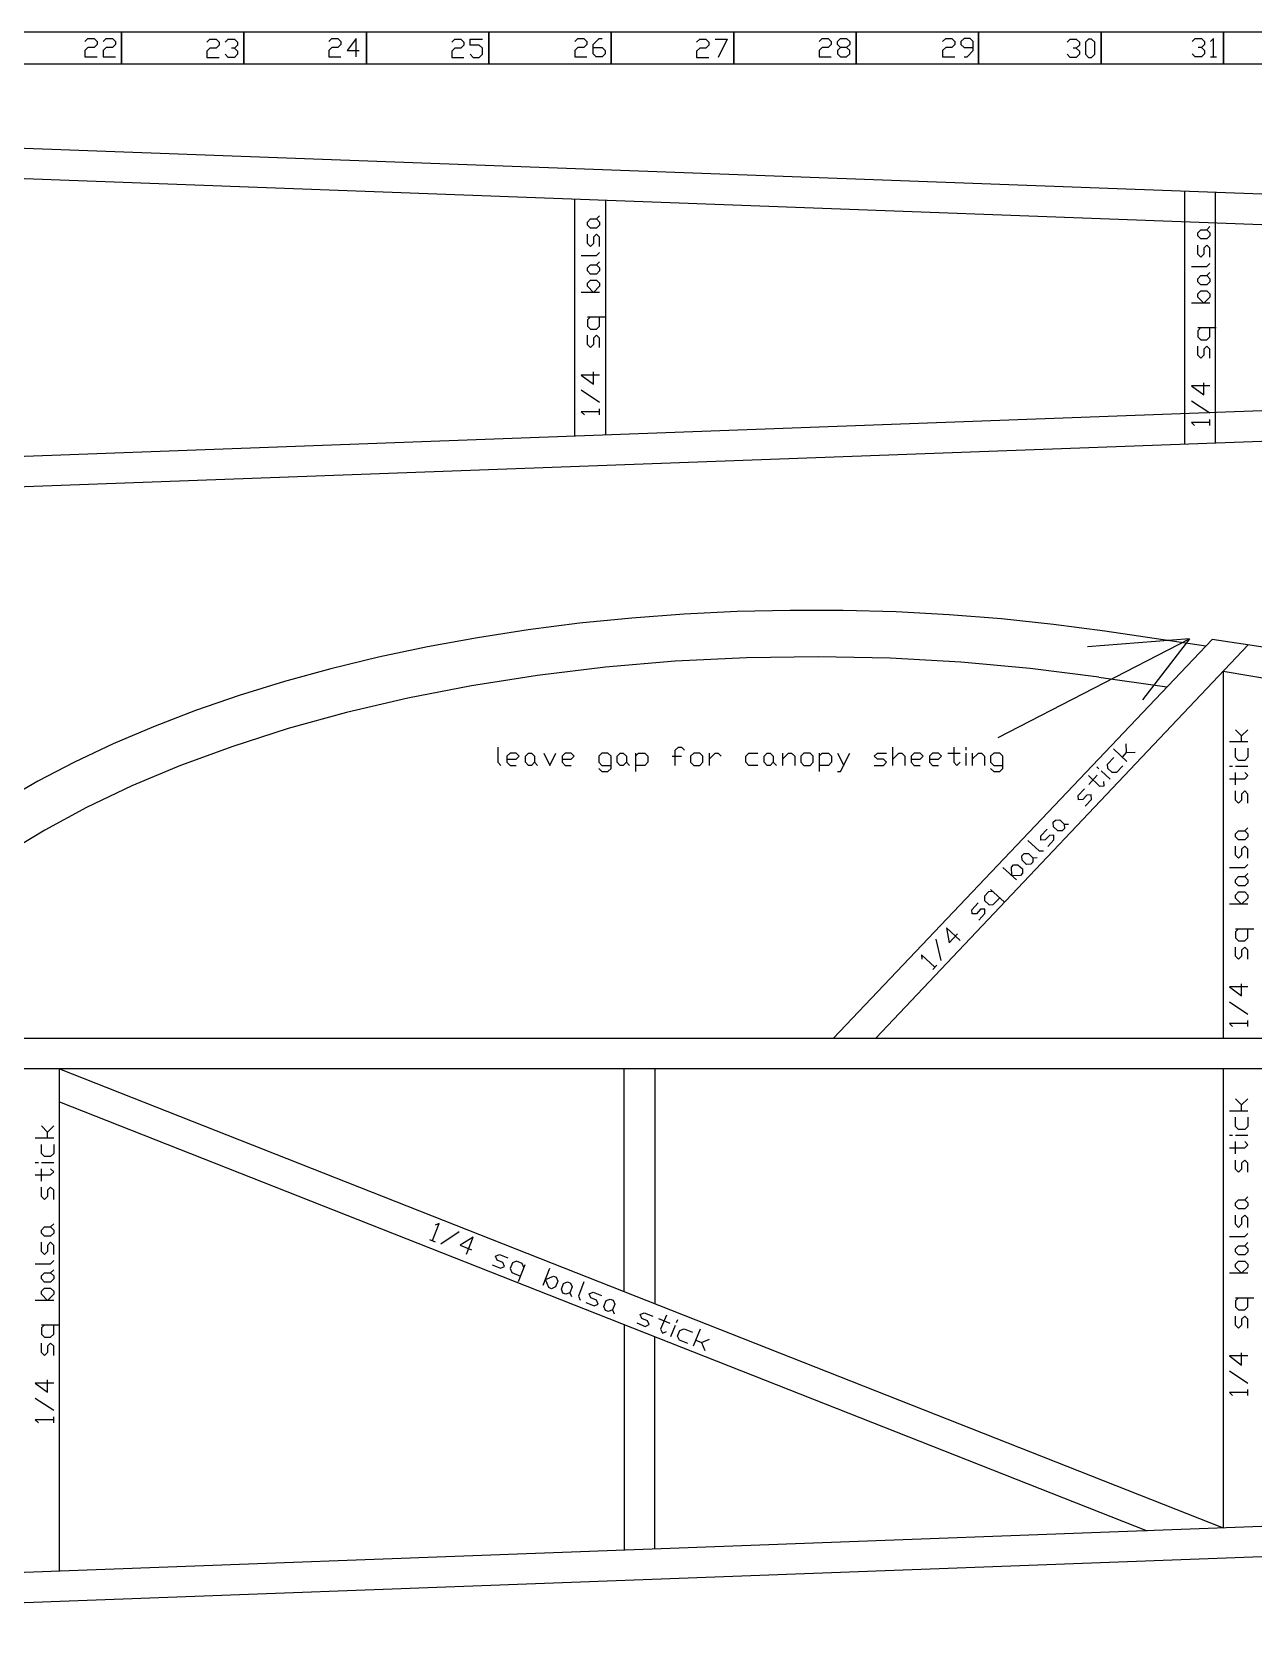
# Model space of a CAD drawing. Extents: x 0 to 102, y 0 to 13.
# Drawn here: x 21.27 to 31.25, y 0.06 to 13.18 of the extents above; entities that cross this region are included whole.
import ezdxf

# ---------------------------------------------------------------- set-up
doc = ezdxf.new("R2010")
doc.units = 0
doc.layers.get('0').update_dxf_attribs({"color": 9, "linetype": 'CONTINUOUS'})

msp = doc.modelspace()

# ---------------------------------------------------------------- linework, layer by layer
at = {"color": 7, "linetype": 'CONTINUOUS'}
for p, q in [((12.219, 12.564, 0), (45.33, 11.339, 0)), ((12.219, 12.314, 0), (48.587, 10.968, 0)), ((25.704, 9.877), (25.704, 11.815)), ((30.683, 11.881), (30.683, 11.631)), ((30.933, 11.872), (30.933, 11.622)), ((25.954, 11.806), (25.954, 9.886)), ((30.683, 11.631), (30.683, 10.06)), ((30.933, 11.622), (30.933, 10.069)), ((48.587, 10.718, 0), (12.219, 9.382, 0)), ((45.33, 10.348, 0), (12.219, 9.132, 0)), ((30.683, 10.06), (30.683, 9.81)), ((30.933, 10.069), (30.933, 9.819)), ((29.161, 7.416), (30.724, 8.222)), ((30.724, 8.222), (29.889, 8.156)), ((30.724, 8.222), (30.34, 7.724)), ((29.983, 7.908), (30.539, 7.829)), ((30.999, 7.957), (31.451, 7.882)), ((30.999, 7.957), (30.999, 4.959)), ((7.021, 4.959, 0), (45.618, 4.959, 0)), ((48.904, 4.709, 0), (7.021, 4.709, 0)), ((21.495, 0.604), (21.495, 4.709)), ((21.495, 4.709), (30.999, 0.959)), ((26.107, 2.889), (26.107, 4.709)), ((26.357, 4.709), (26.357, 2.791)), ((30.999, 4.709), (30.999, 0.959)), ((21.495, 4.44), (30.377, 0.936)), ((26.107, 2.62), (26.107, 0.777)), ((26.357, 0.786), (26.357, 2.519)), ((48.894, 1.628), (13.495, 0.305)), ((45.627, 1.256), (13.495, 0.06))]:
    msp.add_line(p, q, dxfattribs=at)
at = {"color": 7, "linetype": 'CONTINUOUS', "ltscale": 0.25}
for p, q in [((30.856, 8.163), (30.032, 8.285)), ((30.908, 8.217), (27.817, 4.959)), ((31.203, 8.172), (28.161, 4.959)), ((31.359, 8.148), (30.908, 8.217))]:
    msp.add_line(p, q, dxfattribs=at)
at = {"color": 7, "linetype": 'CONTINUOUS', "flags": 128}
for points in [[(21.001, 12.919), (22.001, 12.919), (22.001, 13.178), (21.001, 13.178)], [(22.001, 12.919), (23.001, 12.919), (23.001, 13.178), (22.001, 13.178)], [(23.001, 12.919), (24.001, 12.919), (24.001, 13.178), (23.001, 13.178)], [(24.001, 12.919), (25.001, 12.919), (25.001, 13.178), (24.001, 13.178)], [(25.001, 12.919), (26.001, 12.919), (26.001, 13.178), (25.001, 13.178)], [(26.001, 12.919), (27.001, 12.919), (27.001, 13.178), (26.001, 13.178)], [(27.001, 12.919), (28.001, 12.919), (28.001, 13.178), (27.001, 13.178)], [(28.001, 12.919), (29.001, 12.919), (29.001, 13.178), (28.001, 13.178)], [(29.001, 12.919), (30.001, 12.919), (30.001, 13.178), (29.001, 13.178)], [(30.001, 12.919), (31.001, 12.919), (31.001, 13.178), (30.001, 13.178)], [(31.001, 12.919), (32.001, 12.919), (32.001, 13.178), (31.001, 13.178)]]:
    msp.add_lwpolyline(points, close=True, dxfattribs=at)
at = {"linetype": 'BYBLOCK', "flags": 128}
for points in [[(21.702, 13.102), (21.727, 13.127), (21.777, 13.127), (21.802, 13.102), (21.802, 13.077), (21.777, 13.052), (21.727, 13.052), (21.702, 13.027), (21.702, 12.977), (21.802, 12.977)], [(21.852, 13.102), (21.877, 13.127), (21.927, 13.127), (21.952, 13.102), (21.952, 13.077), (21.927, 13.052), (21.877, 13.052), (21.852, 13.027), (21.852, 12.977), (21.952, 12.977)], [(22.698, 13.097), (22.723, 13.122), (22.773, 13.122), (22.798, 13.097), (22.798, 13.072), (22.773, 13.047), (22.723, 13.047), (22.698, 13.022), (22.698, 12.972), (22.798, 12.972)], [(22.848, 13.097), (22.873, 13.122), (22.923, 13.122), (22.948, 13.097), (22.948, 13.072), (22.923, 13.047), (22.898, 13.047)], [(23.693, 13.102), (23.718, 13.127), (23.768, 13.127), (23.793, 13.102), (23.793, 13.077), (23.768, 13.052), (23.718, 13.052), (23.693, 13.027), (23.693, 12.977), (23.793, 12.977)], [(23.918, 12.977), (23.918, 13.127), (23.843, 13.027), (23.943, 13.027)], [(24.698, 13.097), (24.723, 13.122), (24.773, 13.122), (24.798, 13.097), (24.798, 13.072), (24.773, 13.047), (24.723, 13.047), (24.698, 13.022), (24.698, 12.972), (24.798, 12.972)], [(24.848, 12.997), (24.873, 12.972), (24.923, 12.972), (24.948, 12.997), (24.948, 13.047), (24.923, 13.072), (24.848, 13.072), (24.848, 13.122), (24.948, 13.122)], [(25.702, 13.102), (25.727, 13.127), (25.777, 13.127), (25.802, 13.102), (25.802, 13.077), (25.777, 13.052), (25.727, 13.052), (25.702, 13.027), (25.702, 12.977), (25.802, 12.977)], [(25.852, 13.052), (25.927, 13.052), (25.952, 13.027), (25.952, 13.002), (25.927, 12.977), (25.877, 12.977), (25.852, 13.002), (25.852, 13.077), (25.902, 13.127), (25.927, 13.127)], [(26.698, 13.097), (26.723, 13.122), (26.773, 13.122), (26.798, 13.097), (26.798, 13.072), (26.773, 13.047), (26.723, 13.047), (26.698, 13.022), (26.698, 12.972), (26.798, 12.972)], [(26.848, 13.122), (26.948, 13.122), (26.873, 12.972)], [(27.698, 13.102), (27.723, 13.127), (27.773, 13.127), (27.798, 13.102), (27.798, 13.077), (27.773, 13.052), (27.723, 13.052), (27.698, 13.027), (27.698, 12.977), (27.798, 12.977)], [(27.873, 12.977), (27.923, 12.977), (27.948, 13.002), (27.948, 13.027), (27.923, 13.052), (27.873, 13.052), (27.848, 13.077), (27.848, 13.102), (27.873, 13.127), (27.923, 13.127), (27.948, 13.102), (27.948, 13.077), (27.923, 13.052)], [(28.707, 13.102), (28.732, 13.127), (28.782, 13.127), (28.807, 13.102), (28.807, 13.077), (28.782, 13.052), (28.732, 13.052), (28.707, 13.027), (28.707, 12.977), (28.807, 12.977)], [(28.882, 12.977), (28.907, 12.977), (28.957, 13.027), (28.957, 13.102), (28.932, 13.127), (28.882, 13.127), (28.857, 13.102), (28.857, 13.077), (28.882, 13.052), (28.957, 13.052)], [(29.724, 13.097), (29.749, 13.122), (29.799, 13.122), (29.824, 13.097), (29.824, 13.072), (29.799, 13.047), (29.774, 13.047)], [(29.899, 12.972), (29.924, 12.972), (29.949, 12.997), (29.949, 13.097), (29.924, 13.122), (29.899, 13.122), (29.874, 13.097), (29.874, 12.997), (29.899, 12.972)], [(30.745, 13.102), (30.77, 13.127), (30.82, 13.127), (30.845, 13.102), (30.845, 13.077), (30.82, 13.052), (30.795, 13.052)], [(30.92, 12.977), (30.92, 13.127), (30.895, 13.102)], [(22.923, 13.047), (22.948, 13.022), (22.948, 12.997), (22.923, 12.972), (22.873, 12.972), (22.848, 12.997)], [(27.873, 13.052), (27.848, 13.027), (27.848, 13.002), (27.873, 12.977)], [(29.799, 13.047), (29.824, 13.022), (29.824, 12.997), (29.799, 12.972), (29.749, 12.972), (29.724, 12.997)], [(30.82, 13.052), (30.845, 13.027), (30.845, 13.002), (30.82, 12.977), (30.77, 12.977), (30.745, 13.002)], [(30.895, 12.977), (30.945, 12.977)], [(25.881, 11.652), (25.906, 11.627), (25.906, 11.602), (25.881, 11.577), (25.831, 11.577), (25.806, 11.602), (25.806, 11.627), (25.831, 11.652), (25.881, 11.652), (25.906, 11.677)], [(30.865, 11.564), (30.89, 11.539), (30.89, 11.514), (30.865, 11.489), (30.815, 11.489), (30.79, 11.514), (30.79, 11.539), (30.815, 11.564), (30.865, 11.564), (30.89, 11.589)], [(25.906, 11.427), (25.906, 11.502), (25.881, 11.527), (25.856, 11.502), (25.856, 11.452), (25.831, 11.427), (25.806, 11.452), (25.806, 11.527)], [(30.89, 11.339), (30.89, 11.414), (30.865, 11.439), (30.84, 11.414), (30.84, 11.364), (30.815, 11.339), (30.79, 11.364), (30.79, 11.439)], [(25.756, 11.352), (25.881, 11.352), (25.906, 11.377)], [(25.881, 11.277), (25.906, 11.252), (25.906, 11.227), (25.881, 11.202), (25.831, 11.202), (25.806, 11.227), (25.806, 11.252), (25.831, 11.277), (25.881, 11.277), (25.906, 11.302)], [(30.74, 11.264), (30.865, 11.264), (30.89, 11.289)], [(25.856, 11.052), (25.806, 11.102), (25.806, 11.127), (25.831, 11.152), (25.881, 11.152), (25.906, 11.127), (25.906, 11.102), (25.856, 11.052)], [(30.865, 11.189), (30.89, 11.164), (30.89, 11.139), (30.865, 11.114), (30.815, 11.114), (30.79, 11.139), (30.79, 11.164), (30.815, 11.189), (30.865, 11.189), (30.89, 11.214)], [(25.906, 11.052), (25.756, 11.052)], [(30.84, 10.964), (30.79, 11.014), (30.79, 11.039), (30.815, 11.064), (30.865, 11.064), (30.89, 11.039), (30.89, 11.014), (30.84, 10.964)], [(30.89, 10.964), (30.74, 10.964)], [(25.831, 10.852), (25.806, 10.827), (25.806, 10.777), (25.831, 10.752), (25.881, 10.752), (25.906, 10.777), (25.906, 10.852)], [(25.806, 10.852), (25.956, 10.852)], [(30.815, 10.764), (30.79, 10.739), (30.79, 10.689), (30.815, 10.664), (30.865, 10.664), (30.89, 10.689), (30.89, 10.764)], [(30.79, 10.764), (30.94, 10.764)], [(25.906, 10.602), (25.906, 10.677), (25.881, 10.702), (25.856, 10.677), (25.856, 10.627), (25.831, 10.602), (25.806, 10.627), (25.806, 10.702)], [(30.89, 10.514), (30.89, 10.589), (30.865, 10.614), (30.84, 10.589), (30.84, 10.539), (30.815, 10.514), (30.79, 10.539), (30.79, 10.614)], [(25.906, 10.377), (25.756, 10.377), (25.856, 10.302), (25.856, 10.402)], [(25.906, 10.152), (25.756, 10.252)], [(30.89, 10.289), (30.74, 10.289), (30.84, 10.214), (30.84, 10.314)], [(25.906, 10.052), (25.906, 10.102)], [(30.89, 10.064), (30.74, 10.164)], [(25.906, 10.077), (25.756, 10.077), (25.781, 10.052)], [(30.89, 9.989), (30.74, 9.989), (30.765, 9.964)], [(30.89, 9.964), (30.89, 10.014)], [(31.149, 7.379), (31.149, 7.429), (31.099, 7.479)], [(31.149, 7.429), (31.199, 7.479)], [(30.176, 7.255), (30.21, 7.292), (30.207, 7.363)], [(31.199, 7.379), (31.049, 7.379)], [(25.074, 7.338), (25.074, 7.213), (25.099, 7.188)], [(25.149, 7.238), (25.224, 7.238), (25.249, 7.263), (25.224, 7.288), (25.174, 7.288), (25.149, 7.263), (25.149, 7.213), (25.174, 7.188), (25.224, 7.188)], [(25.374, 7.213), (25.349, 7.188), (25.324, 7.188), (25.299, 7.213), (25.299, 7.263), (25.324, 7.288), (25.349, 7.288), (25.374, 7.263), (25.374, 7.213), (25.399, 7.188)], [(25.449, 7.288), (25.499, 7.188), (25.549, 7.288)], [(25.599, 7.238), (25.674, 7.238), (25.699, 7.263), (25.674, 7.288), (25.624, 7.288), (25.599, 7.263), (25.599, 7.213), (25.624, 7.188), (25.674, 7.188)], [(25.899, 7.163), (25.924, 7.138), (25.974, 7.138), (25.999, 7.163), (25.999, 7.263), (25.974, 7.288), (25.924, 7.288), (25.899, 7.263), (25.899, 7.213), (25.924, 7.188), (25.999, 7.188)], [(26.124, 7.213), (26.099, 7.188), (26.074, 7.188), (26.049, 7.213), (26.049, 7.263), (26.074, 7.288), (26.099, 7.288), (26.124, 7.263), (26.124, 7.213), (26.149, 7.188)], [(26.199, 7.288), (26.199, 7.138)], [(26.199, 7.263), (26.224, 7.288), (26.274, 7.288), (26.299, 7.263), (26.299, 7.213), (26.274, 7.188), (26.199, 7.188)], [(26.499, 7.263), (26.574, 7.263)], [(26.524, 7.188), (26.524, 7.313), (26.549, 7.338), (26.574, 7.338), (26.599, 7.313)], [(26.674, 7.188), (26.724, 7.188), (26.749, 7.213), (26.749, 7.263), (26.724, 7.288), (26.674, 7.288), (26.649, 7.263), (26.649, 7.213), (26.674, 7.188)], [(26.799, 7.288), (26.799, 7.188)], [(26.799, 7.238), (26.849, 7.288), (26.874, 7.288), (26.899, 7.263)], [(27.199, 7.188), (27.124, 7.188), (27.099, 7.213), (27.099, 7.263), (27.124, 7.288), (27.199, 7.288)], [(27.324, 7.213), (27.299, 7.188), (27.274, 7.188), (27.249, 7.213), (27.249, 7.263), (27.274, 7.288), (27.299, 7.288), (27.324, 7.263), (27.324, 7.213), (27.349, 7.188)], [(27.399, 7.288), (27.399, 7.188)], [(27.399, 7.238), (27.449, 7.288), (27.474, 7.288), (27.499, 7.263), (27.499, 7.188)], [(27.574, 7.188), (27.624, 7.188), (27.649, 7.213), (27.649, 7.263), (27.624, 7.288), (27.574, 7.288), (27.549, 7.263), (27.549, 7.213), (27.574, 7.188)], [(27.699, 7.288), (27.699, 7.138)], [(27.699, 7.263), (27.724, 7.288), (27.774, 7.288), (27.799, 7.263), (27.799, 7.213), (27.774, 7.188), (27.699, 7.188)], [(27.849, 7.138), (27.874, 7.138), (27.949, 7.288)], [(27.849, 7.288), (27.899, 7.188)], [(28.149, 7.188), (28.224, 7.188), (28.249, 7.213), (28.224, 7.238), (28.174, 7.238), (28.149, 7.263), (28.174, 7.288), (28.249, 7.288)], [(28.299, 7.188), (28.299, 7.338)], [(28.299, 7.238), (28.349, 7.288), (28.374, 7.288), (28.399, 7.263), (28.399, 7.188)], [(28.449, 7.238), (28.524, 7.238), (28.549, 7.263), (28.524, 7.288), (28.474, 7.288), (28.449, 7.263), (28.449, 7.213), (28.474, 7.188), (28.524, 7.188)], [(28.599, 7.238), (28.674, 7.238), (28.699, 7.263), (28.674, 7.288), (28.624, 7.288), (28.599, 7.263), (28.599, 7.213), (28.624, 7.188), (28.674, 7.188)], [(28.749, 7.288), (28.849, 7.288)], [(28.799, 7.338), (28.799, 7.213), (28.824, 7.188), (28.849, 7.213)], [(28.899, 7.313), (28.899, 7.338)], [(28.899, 7.188), (28.899, 7.288)], [(28.949, 7.288), (28.949, 7.188)], [(28.949, 7.238), (28.999, 7.288), (29.024, 7.288), (29.049, 7.263), (29.049, 7.188)], [(29.099, 7.163), (29.124, 7.138), (29.174, 7.138), (29.199, 7.163), (29.199, 7.263), (29.174, 7.288), (29.124, 7.288), (29.099, 7.263), (29.099, 7.213), (29.124, 7.188), (29.199, 7.188)], [(30.178, 7.185), (30.127, 7.13), (30.092, 7.129), (30.055, 7.163), (30.054, 7.198), (30.105, 7.253)], [(30.212, 7.221), (30.103, 7.324)], [(30.21, 7.292), (30.28, 7.295)], [(31.199, 7.329), (31.199, 7.254), (31.174, 7.229), (31.124, 7.229), (31.099, 7.254), (31.099, 7.329)], [(29.898, 7.104), (29.989, 7.019), (30.025, 7.02), (30.024, 7.056)], [(29.901, 7.033), (29.969, 7.107)], [(29.984, 7.16), (29.966, 7.177)], [(30.076, 7.075), (30.003, 7.143)], [(31.074, 7.179), (31.049, 7.179)], [(31.049, 7.079), (31.174, 7.079), (31.199, 7.104), (31.174, 7.129)], [(31.199, 7.179), (31.099, 7.179)], [(31.099, 7.029), (31.099, 7.129)], [(29.871, 6.856), (29.923, 6.91), (29.921, 6.946), (29.886, 6.945), (29.852, 6.908), (29.817, 6.907), (29.815, 6.942), (29.866, 6.997)], [(31.199, 6.879), (31.199, 6.954), (31.174, 6.979), (31.149, 6.954), (31.149, 6.904), (31.124, 6.879), (31.099, 6.904), (31.099, 6.979)], [(29.7, 6.708), (29.701, 6.673), (29.684, 6.654), (29.649, 6.653), (29.612, 6.687), (29.611, 6.723), (29.628, 6.741), (29.663, 6.742), (29.7, 6.708), (29.735, 6.709)], [(29.404, 6.574), (29.495, 6.489), (29.53, 6.49)], [(29.565, 6.526), (29.616, 6.581), (29.614, 6.617), (29.579, 6.615), (29.545, 6.579), (29.51, 6.578), (29.508, 6.613), (29.56, 6.668)], [(31.174, 6.654), (31.199, 6.629), (31.199, 6.604), (31.174, 6.579), (31.124, 6.579), (31.099, 6.604), (31.099, 6.629), (31.124, 6.654), (31.174, 6.654), (31.199, 6.679)], [(29.444, 6.434), (29.445, 6.398), (29.428, 6.38), (29.393, 6.379), (29.356, 6.413), (29.355, 6.448), (29.372, 6.467), (29.407, 6.468), (29.444, 6.434), (29.479, 6.435)], [(31.199, 6.429), (31.199, 6.504), (31.174, 6.529), (31.149, 6.504), (31.149, 6.454), (31.124, 6.429), (31.099, 6.454), (31.099, 6.529)], [(29.309, 6.252), (29.199, 6.354)], [(29.272, 6.286), (29.27, 6.357), (29.287, 6.375), (29.322, 6.376), (29.359, 6.342), (29.36, 6.307), (29.343, 6.289), (29.272, 6.286)], [(31.049, 6.354), (31.174, 6.354), (31.199, 6.379)], [(31.174, 6.279), (31.199, 6.254), (31.199, 6.229), (31.174, 6.204), (31.124, 6.204), (31.099, 6.229), (31.099, 6.254), (31.124, 6.279), (31.174, 6.279), (31.199, 6.304)], [(29.099, 6.174), (29.209, 6.072)], [(29.002, 5.923), (29.053, 5.978), (29.052, 6.013), (29.017, 6.012), (28.983, 5.975), (28.947, 5.974), (28.946, 6.009), (28.997, 6.064)], [(29.118, 6.157), (29.082, 6.156), (29.048, 6.119), (29.05, 6.084), (29.086, 6.05), (29.121, 6.051), (29.173, 6.106)], [(31.199, 6.054), (31.049, 6.054)], [(31.149, 6.054), (31.099, 6.104), (31.099, 6.129), (31.124, 6.154), (31.174, 6.154), (31.199, 6.129), (31.199, 6.104), (31.149, 6.054)], [(28.849, 5.758), (28.739, 5.861), (28.761, 5.737), (28.829, 5.811)], [(31.124, 5.854), (31.099, 5.829), (31.099, 5.779), (31.124, 5.754), (31.174, 5.754), (31.199, 5.779), (31.199, 5.854)], [(31.099, 5.854), (31.249, 5.854)], [(28.644, 5.539), (28.534, 5.641), (28.536, 5.606)], [(28.695, 5.594), (28.654, 5.769)], [(31.199, 5.604), (31.199, 5.679), (31.174, 5.704), (31.149, 5.679), (31.149, 5.629), (31.124, 5.604), (31.099, 5.629), (31.099, 5.704)], [(28.627, 5.52), (28.661, 5.557)], [(31.199, 5.379), (31.049, 5.379), (31.149, 5.304), (31.149, 5.404)], [(31.199, 5.154), (31.049, 5.254)], [(31.199, 5.079), (31.049, 5.079), (31.074, 5.054)], [(31.199, 5.054), (31.199, 5.104)], [(31.149, 4.364), (31.149, 4.414), (31.099, 4.464)], [(31.149, 4.414), (31.199, 4.464)], [(31.199, 4.364), (31.049, 4.364)], [(21.397, 4.142), (21.397, 4.192), (21.347, 4.242)], [(21.397, 4.192), (21.447, 4.242)], [(31.199, 4.314), (31.199, 4.239), (31.174, 4.214), (31.124, 4.214), (31.099, 4.239), (31.099, 4.314)], [(21.447, 4.142), (21.297, 4.142)], [(21.447, 4.092), (21.447, 4.017), (21.422, 3.992), (21.372, 3.992), (21.347, 4.017), (21.347, 4.092)], [(31.074, 4.164), (31.049, 4.164)], [(31.049, 4.064), (31.174, 4.064), (31.199, 4.089), (31.174, 4.114)], [(31.199, 4.164), (31.099, 4.164)], [(31.099, 4.014), (31.099, 4.114)], [(21.322, 3.942), (21.297, 3.942)], [(21.447, 3.942), (21.347, 3.942)], [(31.199, 3.864), (31.199, 3.939), (31.174, 3.964), (31.149, 3.939), (31.149, 3.889), (31.124, 3.864), (31.099, 3.889), (31.099, 3.964)], [(21.297, 3.842), (21.422, 3.842), (21.447, 3.867), (21.422, 3.892)], [(21.347, 3.792), (21.347, 3.892)], [(21.447, 3.642), (21.447, 3.717), (21.422, 3.742), (21.397, 3.717), (21.397, 3.667), (21.372, 3.642), (21.347, 3.667), (21.347, 3.742)], [(31.174, 3.639), (31.199, 3.614), (31.199, 3.589), (31.174, 3.564), (31.124, 3.564), (31.099, 3.589), (31.099, 3.614), (31.124, 3.639), (31.174, 3.639), (31.199, 3.664)], [(21.422, 3.417), (21.447, 3.392), (21.447, 3.367), (21.422, 3.342), (21.372, 3.342), (21.347, 3.367), (21.347, 3.392), (21.372, 3.417), (21.422, 3.417), (21.447, 3.442)], [(24.54, 3.306), (24.596, 3.445), (24.563, 3.431)], [(31.199, 3.414), (31.199, 3.489), (31.174, 3.514), (31.149, 3.489), (31.149, 3.439), (31.124, 3.414), (31.099, 3.439), (31.099, 3.514)], [(21.447, 3.192), (21.447, 3.267), (21.422, 3.292), (21.397, 3.267), (21.397, 3.217), (21.372, 3.192), (21.347, 3.217), (21.347, 3.292)], [(24.517, 3.315), (24.563, 3.296)], [(24.609, 3.278), (24.758, 3.379)], [(24.818, 3.194), (24.874, 3.333), (24.767, 3.268), (24.86, 3.231)], [(31.049, 3.339), (31.174, 3.339), (31.199, 3.364)], [(31.174, 3.264), (31.199, 3.239), (31.199, 3.214), (31.174, 3.189), (31.124, 3.189), (31.099, 3.214), (31.099, 3.239), (31.124, 3.264), (31.174, 3.264), (31.199, 3.289)], [(25.027, 3.109), (25.096, 3.081), (25.129, 3.095), (25.115, 3.128), (25.069, 3.147), (25.055, 3.179), (25.087, 3.193), (25.157, 3.165)], [(21.297, 3.117), (21.422, 3.117), (21.447, 3.142)], [(21.422, 3.042), (21.447, 3.017), (21.447, 2.992), (21.422, 2.967), (21.372, 2.967), (21.347, 2.992), (21.347, 3.017), (21.372, 3.042), (21.422, 3.042), (21.447, 3.067)], [(25.287, 3.086), (25.273, 3.118), (25.226, 3.137), (25.194, 3.123), (25.175, 3.077), (25.189, 3.044), (25.259, 3.016)], [(25.296, 3.109), (25.24, 2.97)], [(25.444, 2.941), (25.5, 3.08)], [(31.199, 3.039), (31.049, 3.039)], [(31.149, 3.039), (31.099, 3.089), (31.099, 3.114), (31.124, 3.139), (31.174, 3.139), (31.199, 3.114), (31.199, 3.089), (31.149, 3.039)], [(21.397, 2.817), (21.347, 2.867), (21.347, 2.892), (21.372, 2.917), (21.422, 2.917), (21.447, 2.892), (21.447, 2.867), (21.397, 2.817)], [(25.463, 2.988), (25.528, 3.015), (25.551, 3.006), (25.565, 2.973), (25.546, 2.927), (25.514, 2.913), (25.491, 2.923), (25.463, 2.988)], [(25.662, 2.88), (25.63, 2.867), (25.606, 2.876), (25.593, 2.908), (25.611, 2.955), (25.644, 2.969), (25.667, 2.959), (25.681, 2.927), (25.662, 2.88), (25.676, 2.848)], [(25.778, 2.968), (25.732, 2.852), (25.746, 2.82)], [(21.447, 2.817), (21.297, 2.817)], [(25.792, 2.801), (25.862, 2.773), (25.894, 2.787), (25.88, 2.819), (25.834, 2.838), (25.82, 2.871), (25.853, 2.885), (25.922, 2.857)], [(26.01, 2.74), (25.977, 2.726), (25.954, 2.736), (25.94, 2.768), (25.959, 2.815), (25.992, 2.828), (26.015, 2.819), (26.029, 2.787), (26.01, 2.74), (26.024, 2.708)], [(31.124, 2.839), (31.099, 2.814), (31.099, 2.764), (31.124, 2.739), (31.174, 2.739), (31.199, 2.764), (31.199, 2.839)], [(31.099, 2.839), (31.249, 2.839)], [(26.209, 2.633), (26.279, 2.605), (26.311, 2.619), (26.298, 2.651), (26.251, 2.67), (26.237, 2.702), (26.27, 2.716), (26.339, 2.688)], [(26.386, 2.67), (26.479, 2.632)], [(26.451, 2.697), (26.404, 2.581), (26.418, 2.549), (26.451, 2.563)], [(26.534, 2.637), (26.544, 2.66)], [(31.199, 2.589), (31.199, 2.664), (31.174, 2.689), (31.149, 2.664), (31.149, 2.614), (31.124, 2.589), (31.099, 2.614), (31.099, 2.689)], [(21.372, 2.617), (21.347, 2.592), (21.347, 2.542), (21.372, 2.517), (21.422, 2.517), (21.447, 2.542), (21.447, 2.617)], [(21.347, 2.617), (21.497, 2.617)], [(26.488, 2.521), (26.525, 2.614)], [(26.627, 2.465), (26.557, 2.493), (26.543, 2.525), (26.562, 2.572), (26.595, 2.586), (26.664, 2.557)], [(26.673, 2.446), (26.729, 2.585)], [(26.692, 2.492), (26.738, 2.474), (26.803, 2.501)], [(21.447, 2.367), (21.447, 2.442), (21.422, 2.467), (21.397, 2.442), (21.397, 2.392), (21.372, 2.367), (21.347, 2.392), (21.347, 2.467)], [(26.738, 2.474), (26.766, 2.409)], [(31.199, 2.364), (31.049, 2.364), (31.149, 2.289), (31.149, 2.389)], [(31.199, 2.139), (31.049, 2.239)], [(21.447, 2.142), (21.297, 2.142), (21.397, 2.067), (21.397, 2.167)], [(21.447, 1.917), (21.297, 2.017)], [(31.199, 2.064), (31.049, 2.064), (31.074, 2.039)], [(31.199, 2.039), (31.199, 2.089)], [(21.447, 1.842), (21.297, 1.842), (21.322, 1.817)], [(21.447, 1.817), (21.447, 1.867)]]:
    msp.add_lwpolyline(points, dxfattribs=at)
at = {"color": 7, "linetype": 'CONTINUOUS', "flags": 128}
for points in [[(30.032, 8.285), (29.612, 8.34), (29.188, 8.385), (28.76, 8.418), (28.328, 8.441), (27.895, 8.453), (27.462, 8.454), (27.028, 8.444), (26.597, 8.423), (26.168, 8.391), (25.742, 8.349), (25.322, 8.295), (24.908, 8.231), (24.5, 8.157), (24.101, 8.072), (23.711, 7.978), (23.331, 7.873), (22.962, 7.759), (22.606, 7.636), (22.262, 7.504), (21.932, 7.364), (21.617, 7.215), (21.317, 7.058), (21.034, 6.894)], [(29.983, 7.908), (29.423, 7.979), (28.856, 8.031), (28.278, 8.063), (27.691, 8.075), (27.104, 8.066), (26.524, 8.038), (25.955, 7.99), (25.399, 7.923), (24.859, 7.838), (24.339, 7.737), (23.839, 7.62), (23.362, 7.488), (22.909, 7.343), (22.483, 7.187), (22.085, 7.02), (21.715, 6.844), (21.375, 6.66), (21.065, 6.471), (20.908, 6.363)]]:
    msp.add_lwpolyline(points, dxfattribs=at)

doc.saveas('drawing.dxf')
